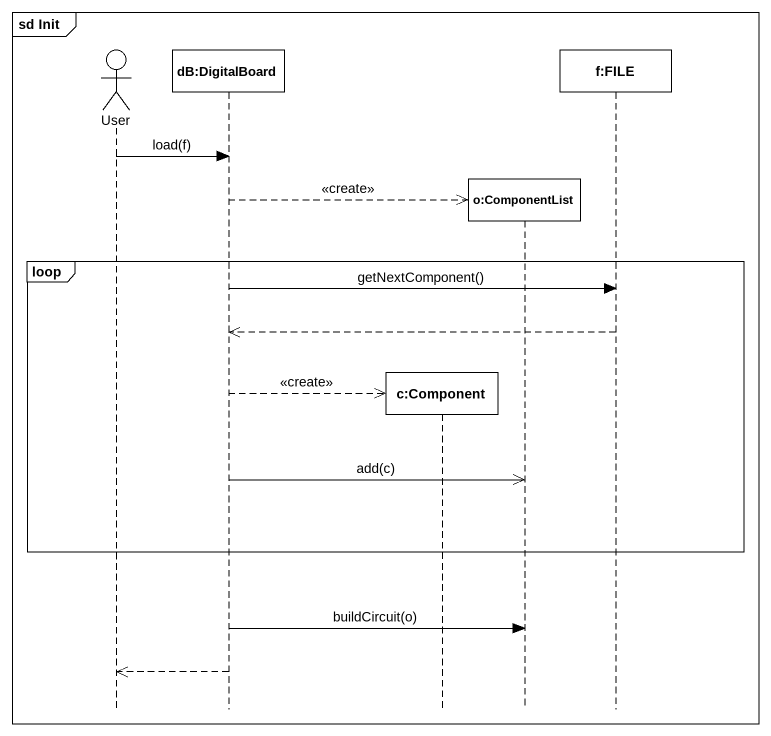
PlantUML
@startuml
mainframe sd Init
hide footbox
actor User
participant "dB:DigitalBoard" as dB_DigitalBoard
participant "c:Component" as c_Component
participant "o:ComponentList" as o_ComponentList
participant "f:FILE" as f_FILE

User -> dB_DigitalBoard : load(f)
dB_DigitalBoard -->> o_ComponentList ** : <<create>>
loop
  dB_DigitalBoard -> f_FILE : getNextComponent()
  f_FILE -->> dB_DigitalBoard
  dB_DigitalBoard -->> c_Component ** : <<create>>
  dB_DigitalBoard ->> o_ComponentList : add(c)
end
dB_DigitalBoard -> o_ComponentList : buildCircuit(o)
dB_DigitalBoard -->> User
@enduml
